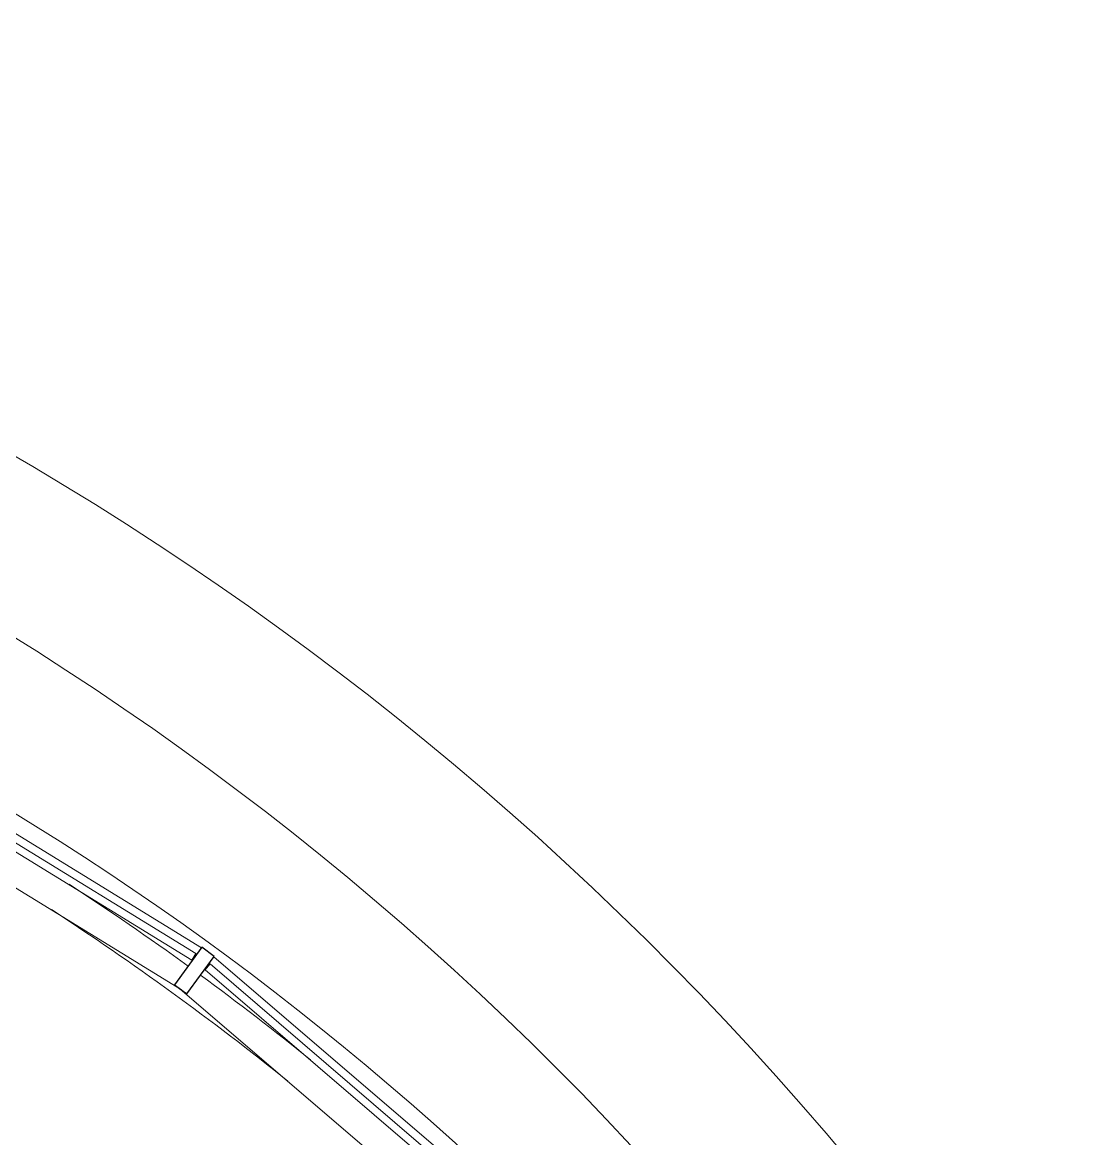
# Model space of a CAD drawing. Header units: metres. Extents: x -217 to -108, y -304 to -188.
# Drawn here: x -154.966 to -151.542, y -209.931 to -206.313 of the extents above; entities that cross this region are included whole.
import ezdxf

# ---------------------------------------------------------------- set-up
doc = ezdxf.new("R2010")
doc.units = ezdxf.units.M
for name, color, linetype, lineweight in [('A-FLOR', 192, 'Continuous', 9), ('A-GLAZ-CURT', 52, 'Continuous', 9), ('A-GLAZ-CWMG', 51, 'Continuous', 9), ('A-WALL', 113, 'Continuous', 9)]:
    doc.layers.add(name, color=color, linetype=linetype, lineweight=lineweight)

# ---------------------------------------------------------------- blocks, each defined once
blk = doc.blocks.new('Montante rectangular - 50 x 150 mm-715984-Nivel 3')
at = {"layer": 'A-GLAZ-CWMG'}
for p, q in [((-169.1122, -215.634), (-169.2052, -217.1056)), ((-169.1122, -215.634), (-169.1161, -215.6617)), ((-169.3539, -217.08), (-169.2629, -215.6407)), ((-169.1161, -215.6617), (-169.2629, -215.6407)), ((-169.3539, -217.08), (-169.2057, -217.0777)), ((-169.2057, -217.0777), (-169.2052, -217.1056))]:
    blk.add_line(p, q, dxfattribs=at)
blk = doc.blocks.new('Montante rectangular - 50 x 150 mm-717850-Nivel 3')
at = {"layer": 'A-GLAZ-CWMG'}
for p, q in [((-154.3449, -209.3415), (-154.4322, -209.4613)), ((-154.3449, -209.3415), (-153.2733, -210.2599)), ((-153.3709, -210.3738), (-154.4548, -209.4448)), ((-154.4322, -209.4613), (-154.4548, -209.4448)), ((-153.2733, -210.2599), (-153.3709, -210.3738))]:
    blk.add_line(p, q, dxfattribs=at)
blk = doc.blocks.new('Panel de sistema - Acristalado-715993-Nivel 3')
at = {"layer": 'A-GLAZ-CURT', "lineweight": 18}
for p, q in [((0.7152, 0.0495), (-0.7152, 0.0495)), ((-0.7152, 0.0495), (-0.7152, 0.0245)), ((0.7152, 0.0245), (0.7152, 0.0495)), ((-0.7152, 0.0245), (0.7152, 0.0245))]:
    blk.add_line(p, q, dxfattribs=at)
blk = doc.blocks.new('Panel de sistema - Acristalado-715992-Nivel 3')
at = {"layer": 'A-GLAZ-CURT', "lineweight": 18}
for p, q in [((0.7027, 0.0495), (-0.7027, 0.0495)), ((-0.7027, 0.0495), (-0.7027, 0.0245)), ((0.7027, 0.0245), (0.7027, 0.0495)), ((-0.7027, 0.0245), (0.7027, 0.0245))]:
    blk.add_line(p, q, dxfattribs=at)
blk = doc.blocks.new('Montante rectangular - 50 x 150 mm-669257-Nivel 3')
at = {"layer": 'A-GLAZ-CWMG', "lineweight": 25}
for p, q in [((-0.025, 0.075), (0.025, 0.075)), ((-0.025, -0.075), (-0.025, 0.075)), ((0.025, 0.075), (0.025, -0.075)), ((0.025, -0.075), (-0.025, -0.075))]:
    blk.add_line(p, q, dxfattribs=at)

msp = doc.modelspace()

# ---------------------------------------------------------------- linework, layer by layer
at = {"layer": 'A-FLOR'}
for centre, radius, start, end in [((-160.1897, -216.6239), 10.3111, 32.99567, 203.9847), ((-160.1804, -216.6397), 9.8158, 33.32339, 203.64672), ((-159.9194, -216.9541), 9.3621, 54.09101, 56.95592), ((-159.9194, -216.9541), 9.3621, 54.09101, 56.95592), ((-159.9194, -216.9541), 9.3621, 51.03147, 53.78497), ((-159.9194, -216.9541), 9.3621, 51.03147, 53.78497)]:
    msp.add_arc(centre, radius, start, end, dxfattribs=at)
at = {"layer": 'A-WALL'}
for radius, start, end in [(9.4621, 44.86804, 189.98653), (9.2621, 51.11288, 56.97563)]:
    msp.add_arc((-159.9194, -216.9541), radius, start, end, dxfattribs=at)

# ---------------------------------------------------------------- block references
at = {"layer": 'A-GLAZ-CURT'}
for name, p, rotation in [('Panel de sistema - Acristalado-715993-Nivel 3', (-155.0392, -208.9989), 328.4729020635974), ('Panel de sistema - Acristalado-715992-Nivel 3', (-153.8557, -209.8595), 319.4029965394686)]:
    msp.add_blockref(name, p, dxfattribs=dict(at, rotation=rotation))
at = {"layer": 'A-GLAZ-CWMG', "rotation": 242.0912281863257}
msp.add_blockref('Montante rectangular - 50 x 150 mm-715984-Nivel 3', (-43.051, -459.8225), dxfattribs=at)
at = {"layer": 'A-GLAZ-CWMG', "extrusion": (0, 0, -1), "rotation": 216.0620506984668}
msp.add_blockref('Montante rectangular - 50 x 150 mm-669257-Nivel 3', (154.4083, -209.386), dxfattribs=at)
at = {"layer": 'A-GLAZ-CWMG'}
msp.add_blockref('Montante rectangular - 50 x 150 mm-717850-Nivel 3', (0, 0), dxfattribs=at)

doc.saveas('drawing.dxf')
